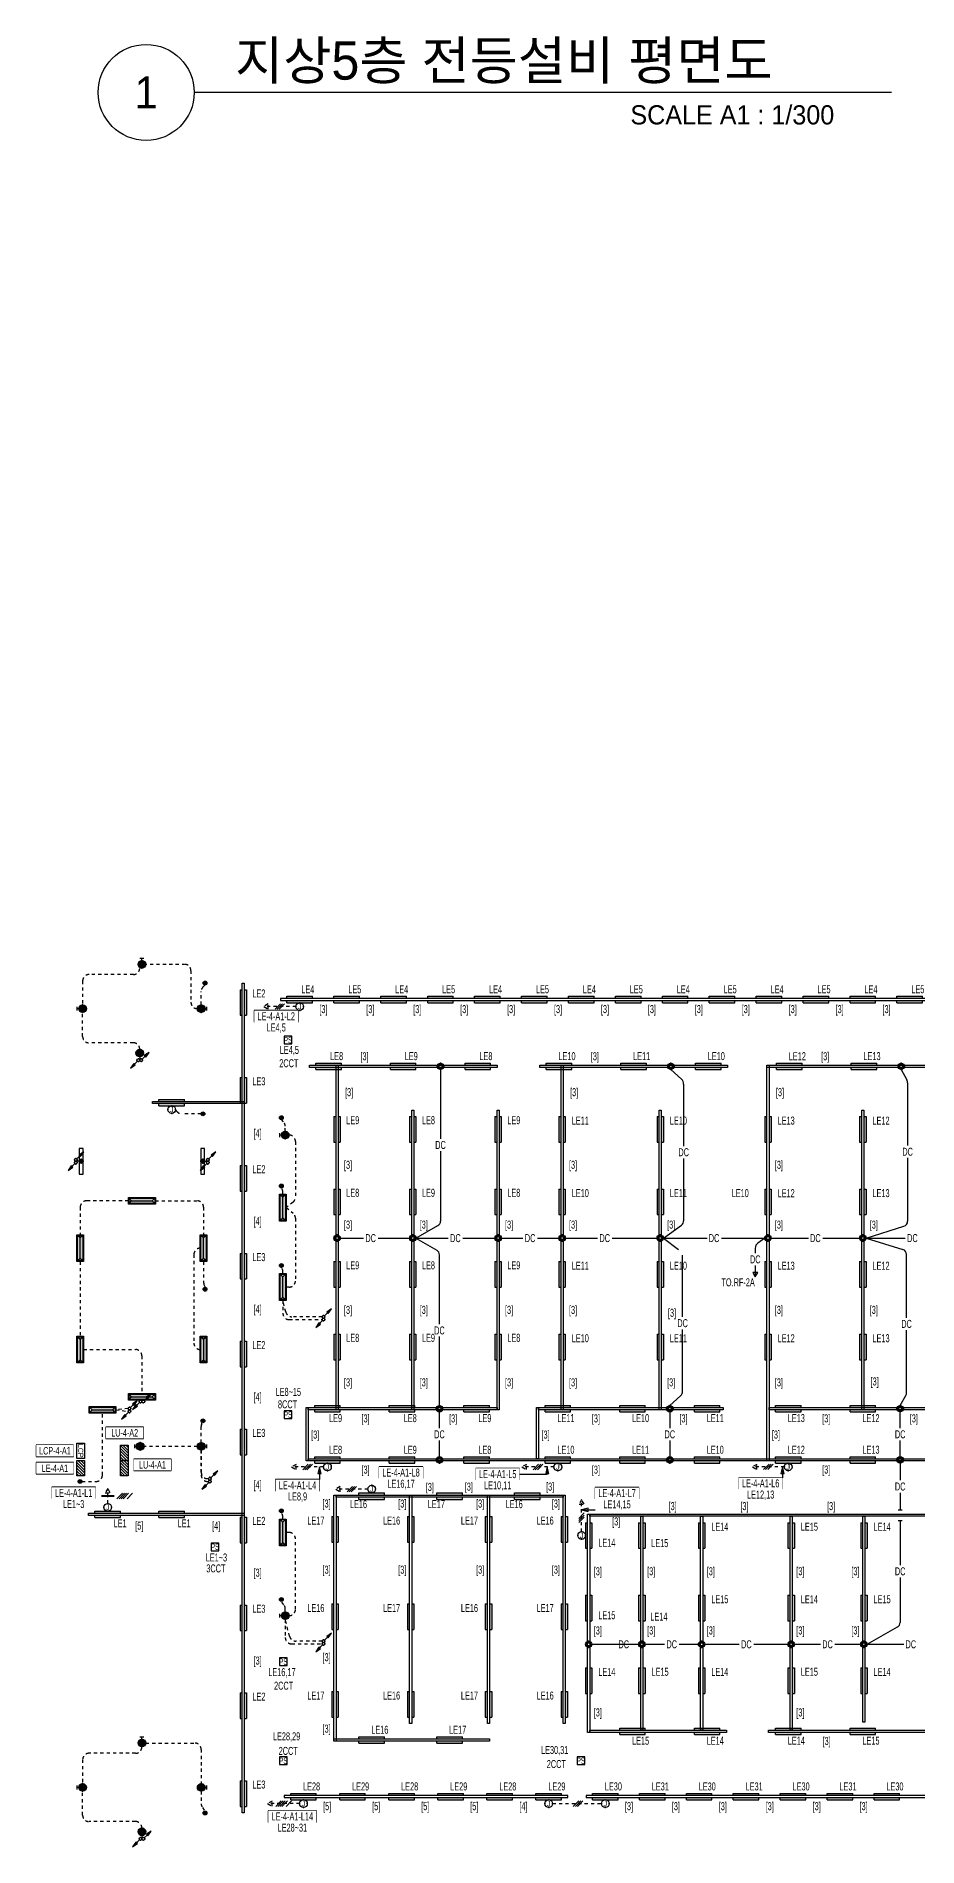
# Model space of a CAD drawing. Header units: millimetres. Extents: x 86947 to 500447, y -530175 to 1059536.
# Drawn here: x 90549 to 131880, y 463472 to 548335 of the extents above; entities that cross this region are included whole.
import ezdxf
from ezdxf.enums import TextEntityAlignment as Align

# ---------------------------------------------------------------- set-up
doc = ezdxf.new("R2010")
doc.units = ezdxf.units.MM
doc.header["$LTSCALE"] = 150
doc.set_wipeout_variables(frame=1)
doc.linetypes.add('D1', pattern=[3, 1, -1, 1])
for name, color, linetype in [('------01 Distribution Panel', 3, 'Continuous'), ('------01 Distribution Panel_UPS_Emgency', 232, 'Continuous'), ('------02 Etc Panel', 3, 'Continuous'), ('------03 Lighting Fixture', 3, 'Continuous'), ('------04 Lighting Switch', 2, 'Continuous'), ('------04 Number of Strands (가닥수)', 1, 'Continuous'), ('-----20 General Symbol', 3, 'Continuous'), ('-----23 Concealed or Exposed Wire', 4, 'D1'), ('-----25 Emergency Lighting Embeded Wire in Ceiling or Wall', 1, 'Continuous'), ('-----28 Race Way', 1, 'Continuous'), ('-----29 Indicator', 1, 'Continuous'), ('-----41 Drawing Title', 2, 'Continuous'), ('e', 1, 'Continuous')]:
    doc.layers.add(name, color=color, linetype=linetype)
doc.styles.add('ELEC', font='')
doc.styles.get('ELEC').set_extended_font_data('Dotum')

# ---------------------------------------------------------------- blocks, each defined once
blk = doc.blocks.new('D01')
at = {"linetype": 'Continuous'}
blk.add_circle((0, 0), 150, dxfattribs=at)
for p in [(-150, 0), (0, 150), (150, 0), (0, -150)]:
    blk.add_point(p)
blk = doc.blocks.new('E01')
h = blk.add_hatch(color=256)
edge = h.paths.add_edge_path(flags=17)
edge.add_arc((0, 0), 75, 0, 360)
edge = h.paths.add_edge_path()
edge.add_arc((0, 0), 150, 0, 360)
blk.add_blockref('D01', (0, 0))
at = {"xscale": 0.5, "yscale": 0.5, "zscale": 0.5}
blk.add_blockref('D01', (0, 0), dxfattribs=at)
blk = doc.blocks.new('*U15')
blk.add_lwpolyline([(150, 0), (-150, 0), (-150, -300), (150, -300)], close=True)
at = {"style": 'ELEC', "width": 0.6}
blk.add_text('PS', height=250, dxfattribs=at).set_placement((0, -150), align=Align.MIDDLE)
blk = doc.blocks.new('*U12')
h = blk.add_hatch(color=256)
edge = h.paths.add_edge_path()
edge.add_arc((0, -75), 75, 0, 360)
blk.add_circle((0, -75), 75)
blk = doc.blocks.new('D06')
for p, q in [((-75, 0), (0, 0)), ((0, -75), (0, 75))]:
    blk.add_line(p, q)
at = {"linetype": 'Continuous'}
blk.add_circle((-225, 0), 150, dxfattribs=at)
for p in [(-375, 0), (-225, 150), (-75, 0), (-225, -150)]:
    blk.add_point(p)
blk = doc.blocks.new('E06')
blk.add_hatch(color=256).paths.add_polyline_path([(-75, 0, 1), (-375, 0, 1)])
blk.add_blockref('D06', (0, 0))
blk = doc.blocks.new('벽부 비상등')
h = blk.add_hatch(color=0)
h.dxf.hatch_style = 1
h.paths.add_polyline_path([(0, 488), (-128, 600), (-128, -600), (0, -488)])
h = blk.add_hatch(color=0)
h.dxf.hatch_style = 1
h.paths.add_polyline_path([(128, 600), (0, 488), (0, -488), (128, -600)])
at = {"color": 1}
for p, q in [((-128, 600), (0, 488)), ((0, 488), (128, 600)), ((0, -488), (0, 488)), ((-128, -600), (0, -488)), ((0, -488), (128, -600))]:
    blk.add_line(p, q, dxfattribs=at)
blk.add_lwpolyline([(158, -630), (158, 630), (-158, 630), (-158, -630)], close=True)
blk.add_lwpolyline([(128, -600), (128, 600), (-128, 600), (-128, -600)], close=True, dxfattribs=at)
blk = doc.blocks.new('E17')
h = blk.add_hatch(color=256)
h.paths.add_polyline_path([(600, 100), (-600, 100), (-600, 0), (600, 0)])
h.paths.add_polyline_path([(600, -100), (-600, -100), (-600, -200), (600, -200)])
for p, q in [((-600, 100), (600, 100)), ((-600, 100), (-600, 0)), ((600, 100), (600, 0)), ((600, 100), (600, 0)), ((-600, -100), (-600, -200)), ((-600, -200), (600, -200)), ((600, -100), (600, -200))]:
    blk.add_line(p, q)
blk = doc.blocks.new('O01')
blk.add_hatch(color=256).paths.add_polyline_path([(-149, -218), (-218, -149), (-368, -368)])
blk.add_line((-46, -46), (-184, -184))
blk.add_lwpolyline([(-368, -368), (-149, -218), (-218, -149), (-368, -368)])
blk.add_circle((0, 0), 65)
for p in [(-65, 0), (-65, 0), (0, 65), (0, 65), (65, 0), (65, 0), (0, -65), (0, -65)]:
    blk.add_point(p)
blk = doc.blocks.new('O07')
blk.add_lwpolyline([(0, -100), (173, 0), (0, 100)], close=True)
blk = doc.blocks.new('O04')
blk.add_circle((0, 0), 150)
for p in [(-150, 0), (0, 150), (150, 0), (0, -150)]:
    blk.add_point(p)
at = {"style": 'ELEC'}
blk.add_text('J', height=214, dxfattribs=at).set_placement((0, 0), align=Align.MIDDLE)
blk = doc.blocks.new('*U44')
at = {"color": 0}
for p, q in [((-186, -106), (26, 106)), ((-106, -106), (106, 106)), ((-26, -106), (186, 106))]:
    blk.add_line(p, q, dxfattribs=at)
blk = doc.blocks.new('*U46')
at = {"color": 0}
for p, q in [((-306, -106), (-94, 106)), ((-226, -106), (-14, 106)), ((-146, -106), (66, 106)), ((-66, -106), (146, 106)), ((94, -106), (306, 106))]:
    blk.add_line(p, q, dxfattribs=at)
blk = doc.blocks.new('D12')
at = {"linetype": 'Continuous'}
blk.add_lwpolyline([(600, -90), (600, 90), (-600, 90), (-600, -90)], close=True, dxfattribs=at)
blk.add_circle((0, 0), 90, dxfattribs=at)
for p in [(-90, 0), (0, 90), (90, 0), (0, -90)]:
    blk.add_point(p)
blk = doc.blocks.new('E13')
at = {"layer": '------03 Lighting Fixture'}
blk.add_hatch(color=256, dxfattribs=at).paths.add_polyline_path([(-90, 180, 1), (90, 180, 1)])
for p, q in [((90, 0), (-90, 0)), ((0, 90), (0, 0))]:
    blk.add_line(p, q, dxfattribs=at)
blk.add_blockref('D12', (0, 180), dxfattribs=at)
blk = doc.blocks.new('A02')
h = blk.add_hatch()
h.set_pattern_fill('ANSI31', color=256, scale=25, style=0)
h.set_pattern_definition([(45, (-2000, -19200), (-56.1266, 56.1266), [])])
h.paths.add_polyline_path([(-300, 300), (-300, 0), (300, 0), (300, 300)])
blk.add_lwpolyline([(300, 0), (-300, 0), (-300, 300), (300, 300)], close=True)
blk = doc.blocks.new('A07')
blk.add_lwpolyline([(-300, 0), (-300, 300), (300, 300), (300, 0)], close=True)
at = {"style": 'ELEC'}
blk.add_text('LCP', height=200, dxfattribs=at).set_placement((0, 150), align=Align.MIDDLE)

msp = doc.modelspace()

# ---------------------------------------------------------------- linework, layer by layer
at = {"layer": '------01 Distribution Panel', "color": 1}
for points in [[(100775, 502137), (102829, 502137), (102829, 502662), (100775, 502662)], [(106624, 480751), (108679, 480751), (108679, 481276), (106624, 481276)], [(111157, 480678), (113212, 480678), (113212, 481203), (111157, 481203)], [(101775, 480157), (103829, 480157), (103829, 480682), (101775, 480682)], [(123485, 480245), (125540, 480245), (125540, 480770), (123485, 480770)], [(91276, 479799), (93331, 479799), (93331, 480324), (91276, 480324)], [(116754, 479787), (118809, 479787), (118809, 480312), (116754, 480312)], [(101430, 464633), (103685, 464633), (103685, 465158), (101430, 465158)]]:
    msp.add_lwpolyline(points, close=True, dxfattribs=at)
at = {"layer": '------01 Distribution Panel', "color": 1, "elevation": 0}
for points in [[(93819, 482611), (95574, 482611), (95574, 483136), (93819, 483136)], [(90549, 480953), (92304, 480953), (92304, 481478), (90549, 481478)], [(95121, 481110), (96876, 481110), (96876, 481635), (95121, 481635)]]:
    msp.add_lwpolyline(points, close=True, dxfattribs=at)
at = {"layer": '-----23 Concealed or Exposed Wire'}
for points in [[(95404, 504655, -0.414214), (95104, 504355), (93024, 504355, 0.414214), (92724, 504055), (92724, 502935)], [(95584, 504835), (97504, 504835, -0.414214), (97804, 504535), (97804, 503055, 0.414214), (98104, 502755)], [(98284, 502935), (98284, 503564, -0.203951), (98376, 503780), (98464, 503865)], [(95404, 500855, 0.414214), (95104, 501155), (93024, 501155, -0.414214), (92724, 501455), (92724, 502575)], [(98274, 497825), (97384, 497825, -0.234153), (97146, 497943), (97084, 498025)], [(102224, 497010), (102224, 497248, 0.195368), (102139, 497457), (102044, 497555)], [(102404, 496830, -0.414214), (102704, 496530), (102704, 493923, -0.227423), (102591, 493689), (102269, 493430), (102591, 493171, -0.227423), (102704, 492937), (102704, 490005, -0.414214), (102404, 489705), (102269, 489705)], [(102111, 494060), (102111, 494163, 0.146377), (102062, 494327), (102044, 494355)], [(94874, 493748), (92911, 493748, 0.414214), (92611, 493448), (92611, 492160)], [(96134, 493748), (98096, 493748, -0.414214), (98396, 493448), (98396, 492160)], [(98239, 491530, 0.414214), (97939, 491230), (97939, 487080, 0.414214), (98239, 486780)], [(98396, 490900), (98396, 489933, 0.087527), (98414, 489831), (98464, 489695)], [(102111, 490335), (102111, 490439, 0.156652), (102055, 490614), (102044, 490630)], [(103954, 488313), (102539, 488313, -0.342726), (102248, 488539), (102111, 489075), (102111, 489075), (102111, 488483, 0.414214), (102411, 488183), (103954, 488183)], [(92769, 486780), (95204, 486780, -0.414214), (95504, 486480), (95504, 484720)], [(98284, 482420), (98284, 483176, -0.087415), (98299, 483261), (98364, 483440)], [(98624, 480725), (98584, 480725, -0.414214), (98284, 481025), (98284, 482060), (98284, 480895, 0.414214), (98584, 480595), (98624, 480595)], [(102111, 478835), (102111, 478937, 0.144104), (102063, 479100), (102044, 479130)], [(102404, 474305, 0.414214), (102704, 474605), (102704, 477905, 0.414214), (102404, 478205), (102269, 478205)], [(102224, 474485), (102224, 474636, 0.167033), (102160, 474820), (102044, 474970)], [(103954, 473113), (102715, 473113, -0.342726), (102424, 473339), (102224, 474125), (102224, 474125), (102224, 473283, 0.414214), (102524, 472983), (103954, 472983)], [(95504, 468155, -0.414214), (95204, 467855), (93024, 467855, 0.414214), (92724, 467555), (92724, 466435)], [(95684, 468335), (97984, 468335, -0.414214), (98284, 468035), (98284, 466435)], [(95504, 464355, 0.414214), (95204, 464655), (93024, 464655, -0.414214), (92724, 464955), (92724, 466075)], [(98284, 466075), (98284, 465491, 0.158092), (98341, 465315), (98464, 465145)]]:
    msp.add_lwpolyline(points, format="xyb", dxfattribs=at)
for points in [[(102724, 502855), (101224, 502855)], [(92611, 490900), (92611, 487410)], [(94854, 484013), (94284, 483948), (94854, 483883)], [(98104, 482240), (95604, 482240)], [(104024, 481275), (102524, 481275)], [(114824, 481275), (113324, 481275)], [(125624, 481276), (124124, 481276)], [(93904, 479565), (93904, 480265)], [(106099, 480235), (104599, 480235)], [(116118, 478244), (116118, 479744)], [(102899, 465495), (101399, 465495)], [(114759, 465495), (117049, 465495)]]:
    msp.add_lwpolyline(points, dxfattribs=at)
at = {"layer": '-----25 Emergency Lighting Embeded Wire in Ceiling or Wall'}
for p, q in [((109504, 499904), (109504, 496657)), ((120304, 499904), (120805, 499445)), ((131104, 499905), (131367, 499414)), ((120903, 499224), (120903, 496318)), ((131403, 499272), (131403, 496342)), ((109504, 496076), (109504, 492803)), ((120903, 495736), (120903, 492816)), ((131403, 495760), (131403, 492795)), ((108353, 492002), (109377, 492586)), ((119953, 492003), (120799, 492613)), ((129453, 492003), (131227, 492556)), ((104804, 492002), (105895, 492002)), ((106576, 492002), (108053, 492002)), ((108353, 492002), (109870, 492002)), ((108353, 492002), (109329, 491437)), ((110551, 492002), (112054, 492002)), ((112354, 492002), (113370, 492002)), ((114051, 492002), (115054, 492002)), ((115354, 492002), (116870, 492002)), ((117550, 492003), (119653, 492003)), ((119953, 492003), (122000, 492003)), ((119953, 492003), (120665, 491475)), ((122671, 492003), (124704, 492003)), ((124260, 491529), (124260, 491297)), ((124704, 492003), (124384, 491772)), ((125004, 492003), (126750, 492003)), ((127421, 492003), (129153, 492003)), ((129453, 492003), (131295, 492003)), ((129453, 492003), (131177, 491471)), ((109454, 487966), (109454, 491220)), ((120853, 488307), (120853, 491196)), ((124260, 490715), (124260, 490182)), ((131353, 488271), (131353, 491232)), ((109454, 484155), (109454, 487384)), ((120853, 484835), (120853, 487725)), ((131353, 484765), (131353, 487690)), ((120254, 484155), (120755, 484614)), ((131054, 484156), (131314, 484617)), ((109454, 483096), (109454, 483855)), ((120254, 483855), (120254, 483096)), ((131054, 483097), (131054, 483856)), ((109454, 481755), (109454, 482514)), ((120254, 482514), (120254, 481755)), ((131054, 481756), (131054, 482515)), ((131054, 481456), (131054, 480651)), ((131054, 480070), (131054, 479265)), ((130954, 479265), (131154, 479265)), ((130954, 478765), (131154, 478765)), ((131054, 478765), (131054, 476675)), ((131054, 476093), (131054, 473991)), ((129503, 472964), (130927, 473774)), ((116598, 472964), (117762, 472964)), ((117643, 472964), (118793, 472964)), ((119093, 472964), (120010, 472964)), ((120691, 472964), (121594, 472964)), ((121894, 472964), (123510, 472964)), ((124191, 472964), (125793, 472964)), ((126093, 472964), (127320, 472964)), ((127991, 472964), (129203, 472964)), ((129503, 472964), (131225, 472964))]:
    msp.add_line(p, q, dxfattribs=at)
for centre, radius, start, end in [((120603, 499224), 300, 0, 47.55837), ((131103, 499272), 300, 0, 28.23034), ((109254, 492803), 250, 299.6918, 360), ((120653, 492816), 250, 305.74465, 360), ((131153, 492795), 250, 287.29608, 0), ((109204, 491220), 250, 0, 59.91318), ((124560, 491529), 300, 125.91108, 180), ((131103, 491232), 250, 0, 72.84343), ((120553, 484835), 300, 312.44163, 0), ((131053, 484765), 300, 330.53682, 0), ((130804, 473991), 250, 299.62401, 359.99987)]:
    msp.add_arc(centre, radius, start, end, dxfattribs=at)
at = {"layer": '-----28 Race Way'}
for points in [[(100204, 503945), (100304, 503945), (100304, 465065), (100204, 465065)], [(124804, 500105), (124904, 500105), (124904, 481556), (124804, 481556)], [(133504, 484057), (133504, 483957), (124904, 483956), (124904, 484056)], [(100304, 479105), (100304, 479005), (93004, 479005), (93004, 479105)], [(93004, 479005), (93004, 479105), (100304, 479105), (100304, 479005)]]:
    msp.add_lwpolyline(points, close=True, dxfattribs=at)
at = {"layer": '-----28 Race Way', "elevation": 0}
for points in [[(102004, 503135), (134604, 503135), (134604, 503235), (102004, 503235)], [(112154, 500104), (112154, 500004), (103354, 500004), (103354, 500104)], [(104604, 500104), (104704, 500104), (104704, 483955), (104604, 483955)], [(122954, 500104), (122954, 500004), (114154, 500004), (114154, 500104)], [(115154, 500104), (115254, 500104), (115254, 483955), (115154, 483955)], [(133754, 500105), (133754, 500005), (124804, 500005), (124804, 500105)], [(96004, 498305), (96004, 498405), (100304, 498405), (100304, 498305)], [(108153, 498002), (108253, 498002), (108253, 483955), (108153, 483955)], [(112154, 498002), (112254, 498002), (112254, 483955), (112154, 483955)], [(119753, 498003), (119853, 498003), (119853, 483957), (119753, 483957)], [(129253, 498003), (129353, 498003), (129353, 483957), (129253, 483957)], [(103204, 484055), (103304, 484055), (103304, 481555), (103204, 481555)], [(112154, 484055), (112154, 483955), (103304, 483955), (103304, 484055)], [(114004, 484055), (114104, 484055), (114104, 481655), (114004, 481655)], [(122753, 484057), (122753, 483957), (114104, 483955), (114104, 484055)], [(133704, 481656), (133704, 481556), (103304, 481555), (103304, 481655)], [(104604, 468430), (104504, 468430), (104504, 479955), (104604, 479955)], [(115254, 479955), (115254, 479855), (104604, 479855), (104604, 479955)], [(108154, 469255), (108054, 469255), (108054, 479955), (108154, 479955)], [(111804, 469255), (111704, 469255), (111704, 479955), (111804, 479955)], [(115354, 469255), (115254, 469255), (115254, 479955), (115354, 479955)], [(116398, 479064), (116498, 479064), (116498, 468833), (116398, 468833)], [(116498, 478964), (116498, 479064), (133804, 479065), (133804, 478965)], [(118893, 478965), (118993, 478965), (118994, 468933), (118894, 468933)], [(121694, 478965), (121794, 478965), (121795, 468933), (121695, 468933)], [(125893, 478965), (125993, 478965), (125994, 468934), (125894, 468934)], [(129303, 478965), (129403, 478965), (129403, 469314), (129303, 469314)], [(111804, 468530), (111804, 468430), (104504, 468430), (104504, 468530)], [(122904, 468933), (122904, 468833), (116498, 468833), (116498, 468933)], [(133704, 468934), (133704, 468834), (124883, 468834), (124883, 468934)], [(102179, 465775), (115479, 465775), (115479, 465875), (102179, 465875)], [(116329, 465775), (134229, 465775), (134229, 465875), (116329, 465875)]]:
    msp.add_lwpolyline(points, close=True, dxfattribs=at)
at = {"layer": '-----29 Indicator', "color": 1}
for p, q in [((114510, 481275), (114435, 480975)), ((114585, 480975), (114510, 481275)), ((114435, 480975), (114585, 480975))]:
    msp.add_line(p, q, dxfattribs=at)
at = {"layer": '-----29 Indicator'}
msp.add_line((114510, 481275), (114510, 480940), dxfattribs=at)
at = {"layer": '-----41 Drawing Title', "color": 7}
msp.add_line((130646, 545700), (97954, 545700), dxfattribs=at)
msp.add_circle((95704, 545700), 2250, dxfattribs=at)

# ---------------------------------------------------------------- block references
at = {"layer": '------01 Distribution Panel', "xscale": 1.2, "yscale": 1.2, "zscale": 1.2, "rotation": 270}
msp.add_blockref('A02', (92454, 481215), dxfattribs=at)
at = {"layer": '------01 Distribution Panel_UPS_Emgency', "xscale": 1.2, "yscale": 1.2, "zscale": 1.2, "rotation": 270}
msp.add_blockref('A02', (94494, 481215), dxfattribs=at)
at = {"layer": '------02 Etc Panel', "xscale": 1.2, "yscale": 1.2, "zscale": 1.2, "rotation": 270}
msp.add_blockref('A07', (92454, 482035), dxfattribs=at)
at = {"layer": '------03 Lighting Fixture', "xscale": 1.2, "yscale": 1.2, "zscale": 1.2}
for p, rotation in [((95504, 505105), 90), ((92454, 502755), 180), ((95404, 500405), 270), ((101954, 496830), 180), ((95154, 482240), 180), ((101954, 474305), 180), ((95504, 468605), 89.99999999999999), ((92454, 466255), 180), ((95504, 463905), 270)]:
    msp.add_blockref('E06', p, dxfattribs=dict(at, rotation=rotation))
at = {"layer": '------03 Lighting Fixture', "color": 3, "xscale": -1}
for p, rotation in [((100204, 503045), 90), ((102904, 503135), 180), ((105104, 503135), 180), ((107304, 503135), 180), ((109504, 503135), 180), ((111704, 503135), 180), ((113904, 503135), 180), ((116104, 503135), 180), ((118304, 503135), 180), ((120504, 503135), 180), ((122704, 503135), 180), ((124904, 503135), 180), ((127104, 503135), 180), ((129304, 503135), 180), ((131504, 503135), 180), ((104254, 500004), 180), ((107754, 500004), 180), ((111254, 500004), 180), ((115054, 500004), 180), ((118554, 500004), 180), ((122054, 500004), 180), ((125854, 500005), 180), ((129354, 500005), 180), ((100204, 498925), 90), ((96904, 498305), 180), ((104604, 497102), 90), ((108153, 497102), 90), ((112154, 497102), 90), ((115154, 497102), 90), ((119753, 497102), 90), ((124804, 497102), 90), ((129253, 497102), 90), ((100204, 494805), 90), ((104604, 493702), 90), ((108153, 493702), 90), ((112154, 493702), 90), ((115154, 493702), 90), ((119753, 493702), 90), ((124804, 493702), 90), ((129253, 493702), 90), ((100204, 490685), 90), ((104604, 490302), 90), ((108153, 490302), 90), ((112154, 490302), 90), ((115154, 490302), 90), ((119753, 490302), 90), ((124804, 490302), 90), ((129253, 490302), 90), ((100204, 486565), 90), ((104604, 486902), 90), ((108153, 486902), 90), ((112154, 486902), 90), ((115154, 486902), 90), ((119753, 486902), 90), ((124804, 486902), 90), ((129253, 486902), 90), ((104204, 483955), 180), ((107704, 483955), 180), ((111204, 483955), 180), ((115004, 483955), 180), ((118504, 483955), 180), ((122004, 483955), 180), ((125804, 483956), 180), ((129304, 483956), 180), ((100204, 482445), 90), ((104204, 481555), 180), ((107704, 481555), 180), ((111204, 481555), 180), ((115004, 481555), 180), ((118504, 481555), 180), ((122004, 481555), 180), ((125804, 481556), 180), ((129304, 481556), 180), ((106279, 479855), 180), ((109929, 479855), 180), ((113579, 479855), 180), ((93904, 479005), 180), ((96904, 479005), 180), ((100204, 478325), 90), ((104504, 478355), 90), ((108054, 478355), 90), ((111704, 478355), 90), ((115254, 478355), 90), ((116398, 478064), 90), ((118893, 478064), 90), ((121694, 478064), 90), ((125893, 478064), 90), ((129303, 478064), 90), ((116398, 474664), 90), ((118893, 474664), 90), ((121694, 474664), 90), ((125893, 474664), 90), ((129303, 474664), 90), ((100204, 474205), 90), ((104504, 474255), 90), ((108054, 474255), 90), ((111704, 474255), 90), ((115254, 474255), 90), ((116398, 471264), 90), ((118893, 471264), 90), ((121694, 471264), 90), ((125893, 471264), 90), ((129303, 471264), 90), ((100204, 470085), 90), ((104504, 470155), 90), ((108054, 470155), 90), ((111704, 470155), 90), ((115254, 470155), 90), ((106279, 468430), 180), ((109929, 468430), 180), ((118504, 468833), 180), ((122004, 468833), 180), ((125804, 468834), 180), ((129304, 468834), 180), ((100204, 465965), 90), ((103079, 465775), 180), ((105379, 465775), 180), ((107679, 465775), 180), ((109979, 465775), 180), ((112279, 465775), 180), ((114579, 465775), 180), ((117229, 465775), 180), ((119429, 465775), 180), ((121629, 465775), 180), ((123829, 465775), 180), ((126029, 465775), 180), ((128229, 465775), 180), ((130429, 465775), 180)]:
    msp.add_blockref('E17', p, dxfattribs=dict(at, rotation=rotation))
at = {"layer": '------03 Lighting Fixture', "xscale": 1.2, "yscale": 1.2, "zscale": 1.2}
for p in [(98554, 502755), (98554, 482240), (98554, 466255)]:
    msp.add_blockref('E06', p, dxfattribs=at)
at = {"layer": '------03 Lighting Fixture'}
for p in [(109504, 500054), (120304, 500054), (131104, 500055), (104654, 492002), (108203, 492002), (112204, 492002), (115204, 492002), (119803, 492003), (124854, 492003), (129303, 492003), (109454, 484005), (120254, 484005), (131054, 484006), (109454, 481605), (120254, 481605), (131054, 481606), (116448, 472964), (118943, 472964), (121744, 472964), (125943, 472964), (129353, 472964)]:
    msp.add_blockref('E01', p, dxfattribs=at)
for p, rotation in [((92474, 495605), 270), ((98534, 495605), 89.99999999999999)]:
    msp.add_blockref('E13', p, dxfattribs=dict(at, rotation=rotation))
at = {"layer": '------03 Lighting Fixture', "xscale": -1}
for p, rotation in [((95504, 493748), 270), ((92611, 486780), 180), ((98396, 486780), 180), ((95504, 484563), 270), ((93654, 483948), 270)]:
    msp.add_blockref('벽부 비상등', p, dxfattribs=dict(at, rotation=rotation))
for p in [(102111, 493430), (92611, 491530), (98396, 491530), (102111, 489705), (102111, 478205)]:
    msp.add_blockref('벽부 비상등', p, dxfattribs=at)
at = {"layer": '------04 Lighting Switch', "xscale": 1.2, "yscale": 1.2, "zscale": 1.2}
for p, rotation in [((98554, 503955), 270), ((98454, 497825), 270), ((101954, 497645), 89.99999999999999), ((101954, 494445), 89.99999999999999), ((101954, 490720), 89.99999999999999), ((98554, 489605), 270), ((98454, 483440), 270), ((92604, 480505), 180), ((101954, 479220), 89.99999999999999), ((101954, 475060), 89.99999999999997), ((98554, 465055), 270)]:
    msp.add_blockref('*U12', p, dxfattribs=dict(at, rotation=rotation))
for p in [(102354, 501465), (102354, 483905), (98934, 477710), (98934, 477710), (102134, 472330), (102134, 467685), (116084, 467685)]:
    msp.add_blockref('*U15', p, dxfattribs=at)
at = {"layer": '------04 Number of Strands (가닥수)', "xscale": 1.2, "yscale": 1.2, "zscale": 1.2}
for name, p in [('*U44', (103274, 481275)), ('*U44', (114074, 481275)), ('*U44', (105349, 480235)), ('*U46', (94702, 479915)), ('*U44', (115952, 465495))]:
    msp.add_blockref(name, p, dxfattribs=at)
at = {"layer": '------04 Number of Strands (가닥수)', "xscale": -1.2, "yscale": 1.2, "zscale": 1.2, "rotation": 90}
msp.add_blockref('*U44', (116118, 478896), dxfattribs=at)
at = {"layer": '-----20 General Symbol', "xscale": 1.2, "yscale": 1.2, "zscale": 1.2}
for p in [(102904, 502855), (96904, 498025), (104204, 481275), (115004, 481275), (125804, 481276), (106279, 480235), (93904, 479385), (116118, 478064), (103079, 465495), (114579, 465495), (117229, 465495)]:
    msp.add_blockref('O04', p, dxfattribs=at)
at = {"layer": '-----20 General Symbol', "rotation": 180}
for p in [(95469, 500340), (92409, 495670), (98599, 495670), (104019, 488313), (95569, 484340), (94919, 484013), (98689, 480725), (104019, 473113), (95569, 463840)]:
    msp.add_blockref('O01', p, dxfattribs=at)
at = {"layer": '-----20 General Symbol'}
for p in [(95339, 500340), (92409, 495540), (98599, 495540), (104019, 488183), (95439, 484340), (98689, 480595), (104019, 472983), (95439, 463840)]:
    msp.add_blockref('O01', p, dxfattribs=at)
at = {"layer": '-----23 Concealed or Exposed Wire', "xscale": 1.199999999953434, "yscale": 1.199999999953434, "zscale": 1.199999999953434}
for p, rotation in [((101431, 502855), 180), ((102731, 481275), 180), ((113531, 481275), 180), ((124331, 481276), 180), ((104806, 480235), 180), ((93904, 480057), 90), ((116118, 479536), 89.99999999999999), ((101606, 465495), 180)]:
    msp.add_blockref('O07', p, dxfattribs=dict(at, rotation=rotation))
at = {"layer": '-----25 Emergency Lighting Embeded Wire in Ceiling or Wall', "xscale": 1.199999999953434, "yscale": 1.199999999953434, "zscale": 1.199999999953434, "rotation": 270}
msp.add_blockref('O07', (124260, 490390), dxfattribs=at)

# ---------------------------------------------------------------- texts
at = {"layer": '------04 Lighting Switch', "style": 'ELEC', "width": 0.7}
for s, p in [('LE2', (100988, 503471)), ('LE4', (103283, 503662)), ('LE5', (105483, 503662)), ('LE4', (107683, 503662)), ('LE5', (109883, 503662)), ('LE4', (112083, 503662)), ('LE5', (114283, 503662)), ('LE4', (116483, 503662)), ('LE5', (118683, 503662)), ('LE4', (120883, 503662)), ('LE5', (123083, 503662)), ('LE4', (125283, 503662)), ('LE5', (127483, 503662)), ('LE4', (129683, 503662)), ('LE5', (131883, 503662)), ('LE4,5', (102417, 500789)), ('LE8', (104633, 500531)), ('LE9', (108133, 500531)), ('LE8', (111633, 500531)), ('LE10', (115433, 500531)), ('LE11', (118933, 500531)), ('LE10', (122433, 500531)), ('LE12', (126233, 500532)), ('LE13', (129733, 500532)), ('2CCT', (102393, 500198)), ('LE3', (100988, 499351)), ('LE9', (105388, 497528)), ('LE8', (108938, 497528)), ('LE9', (112938, 497528)), ('LE11', (116057, 497510)), ('LE10', (120656, 497510)), ('LE13', (125707, 497510)), ('LE12', (130156, 497510)), ('LE2', (100988, 495231)), ('LE8', (105388, 494128)), ('LE9', (108938, 494128)), ('LE8', (112938, 494128)), ('LE10', (116057, 494110)), ('LE11', (120656, 494110)), ('LE10', (123556, 494110)), ('LE12', (125707, 494110)), ('LE13', (130156, 494110)), ('LE3', (100988, 491111)), ('LE9', (105388, 490728)), ('LE8', (108938, 490728)), ('LE9', (112938, 490728)), ('LE11', (116057, 490710)), ('LE10', (120656, 490710)), ('LE13', (125707, 490710)), ('LE12', (130156, 490710)), ('LE2', (100988, 486991)), ('LE8', (105388, 487328)), ('LE9', (108938, 487328)), ('LE8', (112938, 487328)), ('LE10', (116057, 487310)), ('LE11', (120656, 487310)), ('LE12', (125707, 487310)), ('LE13', (130156, 487310)), ('LE8~15', (102368, 484796)), ('8CCT', (102332, 484211)), ('LE9', (104583, 483565)), ('LE8', (108083, 483565)), ('LE9', (111583, 483565)), ('LE11', (115383, 483565)), ('LE10', (118883, 483565)), ('LE11', (122383, 483565)), ('LE13', (126183, 483566)), ('LE12', (129683, 483566)), ('LE3', (100988, 482871)), ('LE8', (104583, 482082)), ('LE9', (108083, 482082)), ('LE8', (111583, 482082)), ('LE10', (115383, 482082)), ('LE11', (118883, 482082)), ('LE10', (122383, 482082)), ('LE12', (126183, 482083)), ('LE13', (129683, 482083)), ('LE16', (105658, 479532)), ('LE17', (109308, 479532)), ('LE16', (112958, 479532)), ('LE1', (94483, 478632)), ('LE1', (97483, 478632)), ('LE2', (100988, 478751)), ('LE17', (103660, 478763)), ('LE16', (107210, 478763)), ('LE17', (110860, 478763)), ('LE16', (114410, 478763)), ('LE14', (122597, 478472)), ('LE15', (126796, 478472)), ('LE14', (130206, 478472)), ('LE14', (117301, 477722)), ('LE15', (119782, 477704)), ('LE1~3', (98997, 477034)), ('3CCT', (98973, 476521)), ('3CCT', (98973, 476521)), ('LE15', (122597, 475072)), ('LE14', (126796, 475072)), ('LE15', (130206, 475072)), ('LE3', (100988, 474631)), ('LE16', (103660, 474663)), ('LE17', (107210, 474663)), ('LE16', (110860, 474663)), ('LE17', (114410, 474663)), ('LE15', (117301, 474322)), ('LE14', (119741, 474259)), ('LE16,17', (102069, 471628)), ('LE14', (117301, 471672)), ('LE15', (119796, 471672)), ('LE14', (122597, 471672)), ('LE15', (126796, 471672)), ('LE14', (130206, 471672)), ('2CCT', (102147, 471023)), ('LE2', (100988, 470511)), ('LE17', (103660, 470563)), ('LE16', (107210, 470563)), ('LE17', (110860, 470563)), ('LE16', (114410, 470563)), ('LE28,29', (102287, 468617)), ('LE16', (106658, 468957)), ('LE17', (110308, 468957)), ('LE15', (118883, 468443)), ('LE14', (122383, 468443)), ('LE14', (126183, 468444)), ('LE15', (129683, 468444)), ('2CCT', (102364, 467966)), ('LE30,31', (114856, 467978)), ('2CCT', (114934, 467351)), ('LE3', (100988, 466391)), ('LE28', (103458, 466302)), ('LE29', (105758, 466302)), ('LE28', (108058, 466302)), ('LE29', (110358, 466302)), ('LE28', (112658, 466302)), ('LE29', (114958, 466302)), ('LE30', (117608, 466302)), ('LE31', (119808, 466302)), ('LE30', (122008, 466302)), ('LE31', (124208, 466302)), ('LE30', (126408, 466302)), ('LE31', (128608, 466302)), ('LE30', (130808, 466302))]:
    msp.add_text(s, height=375, dxfattribs=at).set_placement(p, align=Align.MIDDLE)
at = {"layer": '-----25 Emergency Lighting Embeded Wire in Ceiling or Wall', "style": 'ELEC', "width": 0.7}
for s, p in [('DC', (109504, 496367)), ('DC', (120903, 496027)), ('DC', (131403, 496051)), ('DC', (106228, 492002)), ('DC', (110203, 492002)), ('DC', (113704, 492002)), ('DC', (117203, 492003)), ('DC', (122328, 492003)), ('DC', (127078, 492003)), ('DC', (131628, 492003)), ('DC', (124260, 491006)), ('TO.RF-2A', (123454, 489931)), ('DC', (120853, 488016)), ('DC', (131353, 487981)), ('DC', (109454, 487675)), ('DC', (109454, 482805)), ('DC', (120254, 482805)), ('DC', (131054, 482806)), ('DC', (131054, 480360)), ('DC', (131054, 476384)), ('DC', (118095, 472964)), ('DC', (120344, 472964)), ('DC', (123844, 472964)), ('DC', (127648, 472964)), ('DC', (131553, 472964))]:
    msp.add_text(s, height=375, dxfattribs=at).set_placement(p, align=Align.MIDDLE)
at = {"layer": '-----28 Race Way', "style": 'ELEC', "width": 0.7}
for s, p in [('[3]', (104014, 502688)), ('[3]', (106214, 502688)), ('[3]', (108414, 502688)), ('[3]', (110614, 502688)), ('[3]', (112814, 502688)), ('[3]', (115014, 502688)), ('[3]', (117214, 502688)), ('[3]', (119414, 502688)), ('[3]', (121614, 502688)), ('[3]', (123814, 502688)), ('[3]', (126014, 502688)), ('[3]', (128214, 502688)), ('[3]', (130414, 502688)), ('[3]', (105940, 500478)), ('[3]', (116740, 500478)), ('[3]', (127540, 500479)), ('[3]', (105218, 498794)), ('[3]', (115768, 498794)), ('[3]', (125418, 498794, 0)), ('[4]', (100929, 496872)), ('[3]', (105168, 495392)), ('[3]', (115718, 495392)), ('[3]', (125368, 495392, 0)), ('[4]', (100929, 492752)), ('[3]', (105168, 492587)), ('[3]', (108718, 492587)), ('[3]', (112718, 492587)), ('[3]', (115718, 492587)), ('[3]', (120317, 492587)), ('[3]', (125368, 492587, 0)), ('[3]', (129817, 492587)), ('[4]', (100929, 488632)), ('[3]', (105168, 488592)), ('[3]', (108718, 488592)), ('[3]', (112718, 488592)), ('[3]', (115718, 488592)), ('[3]', (125368, 488592, 0)), ('[3]', (129817, 488592)), ('[3]', (120357, 488455, 0)), ('[3]', (105168, 485192)), ('[3]', (108718, 485192)), ('[3]', (112718, 485192)), ('[3]', (115718, 485192)), ('[3]', (120317, 485192)), ('[3]', (125368, 485192, 0)), ('[3]', (129857, 485235)), ('[4]', (100929, 484512)), ('[3]', (105989, 483504)), ('[3]', (110094, 483504)), ('[3]', (116789, 483504)), ('[3]', (120894, 483504)), ('[3]', (127589, 483505)), ('[3]', (131694, 483505)), ('[3]', (103629, 482745)), ('[3]', (114429, 482745)), ('[3]', (125229, 482746)), ('[3]', (105989, 481104)), ('[3]', (116789, 481104)), ('[3]', (127589, 481105)), ('[4]', (100929, 480392)), ('[3]', (114642, 480309)), ('[3]', (107712, 479514)), ('[3]', (114912, 479514)), ('[3]', (120385, 479393)), ('[3]', (127816, 479393)), ('[5]', (95383, 478476)), ('[4]', (98988, 478476)), ('[3]', (100929, 476272)), ('[3]', (104162, 476413)), ('[3]', (107712, 476413)), ('[3]', (111362, 476413)), ('[3]', (114912, 476413)), ('[3]', (116878, 476340)), ('[3]', (119382, 476340)), ('[3]', (122175, 476340)), ('[3]', (126374, 476340)), ('[3]', (128954, 476340)), ('[3]', (116878, 473564)), ('[3]', (119382, 473564)), ('[3]', (122175, 473564)), ('[3]', (126374, 473564)), ('[3]', (128954, 473564)), ('[3]', (100929, 472152)), ('[3]', (104162, 472313)), ('[3]', (116878, 469723)), ('[3]', (126374, 469723)), ('[3]', (104162, 468963)), ('[3]', (127604, 468385)), ('[5]', (106489, 465328)), ('[5]', (108789, 465328)), ('[5]', (111089, 465328)), ('[4]', (113389, 465328)), ('[3]', (118339, 465328)), ('[3]', (120539, 465328)), ('[3]', (122739, 465328)), ('[3]', (124939, 465328)), ('[3]', (127139, 465328)), ('[3]', (129339, 465328))]:
    msp.add_text(s, height=375, dxfattribs=at).set_placement(p, align=Align.MIDDLE)
at = {"layer": '-----41 Drawing Title', "color": 2, "style": 'ELEC'}
msp.add_text('지상5층 전등설비 평면도', height=1800, dxfattribs=at).set_placement((99872, 546300))
at = {"layer": '-----41 Drawing Title', "color": 7, "style": 'ELEC'}
msp.add_text('1', height=1500, dxfattribs=at).set_placement((95704, 545700), align=Align.MIDDLE)
at = {"layer": '-----41 Drawing Title', "style": 'ELEC'}
msp.add_text('SCALE A1 : 1/300', height=900, dxfattribs=at).set_placement((127962, 544200), align=Align.RIGHT)

# ---------------------------------------------------------------- next in the draw order: wipeouts: each hides what was drawn before it
at = {"color": 1}
for points in [[(100775, 502137), (102829, 502137), (102829, 502662), (100775, 502662)], [(90549, 480953), (92304, 480953), (92304, 481478), (90549, 481478)], [(95121, 481110), (96876, 481110), (96876, 481635), (95121, 481635)], [(106624, 480751), (108679, 480751), (108679, 481276), (106624, 481276)], [(111157, 480678), (113212, 480678), (113212, 481203), (111157, 481203)], [(101775, 480157), (103829, 480157), (103829, 480682), (101775, 480682)], [(123485, 480245), (125540, 480245), (125540, 480770), (123485, 480770)], [(91276, 479799), (93331, 479799), (93331, 480324), (91276, 480324)], [(116754, 479787), (118809, 479787), (118809, 480312), (116754, 480312)], [(101430, 464633), (103685, 464633), (103685, 465158), (101430, 465158)]]:
    msp.add_wipeout(points, dxfattribs=at)

# ---------------------------------------------------------------- next in the draw order: linework, layer by layer
at = {"layer": '------01 Distribution Panel', "color": 1, "elevation": 0}
msp.add_lwpolyline([(90549, 481773), (92304, 481773), (92304, 482298), (90549, 482298)], close=True, dxfattribs=at)
at = {"layer": '-----29 Indicator', "color": 1}
for p, q in [((103829, 481275), (103754, 480975)), ((103904, 480975), (103829, 481275)), ((125540, 481276), (125465, 480976)), ((125615, 480976), (125540, 481276)), ((103754, 480975), (103904, 480975)), ((125465, 480976), (125615, 480976))]:
    msp.add_line(p, q, dxfattribs=at)
at = {"layer": '-----29 Indicator'}
for p, q in [((103829, 481275), (103829, 480682)), ((125540, 481276), (125540, 480770))]:
    msp.add_line(p, q, dxfattribs=at)

# ---------------------------------------------------------------- next in the draw order: block references
at = {"layer": '------01 Distribution Panel_UPS_Emgency', "xscale": 1.2, "yscale": 1.2, "zscale": 1.2, "rotation": 270}
msp.add_blockref('A02', (94494, 481935), dxfattribs=at)
at = {"layer": '------04 Number of Strands (가닥수)', "xscale": 1.2, "yscale": 1.2, "zscale": 1.2}
for name, p in [('*U44', (101974, 502855)), ('*U44', (124874, 481276)), ('*U46', (102149, 465495))]:
    msp.add_blockref(name, p, dxfattribs=at)

# ---------------------------------------------------------------- next in the draw order: texts
at = {"layer": '------01 Distribution Panel_UPS_Emgency', "style": 'ELEC', "width": 0.7}
msp.add_text('LU-4-A1', height=350, dxfattribs=at).set_placement((95999, 481372), align=Align.MIDDLE_CENTER)
at = {"layer": '-----28 Race Way', "style": 'ELEC', "width": 0.7}
msp.add_text('[5]', height=375, dxfattribs=at).set_placement((104189, 465328), align=Align.MIDDLE)

# ---------------------------------------------------------------- next in the draw order: wipeouts: each hides what was drawn before it
at = {"color": 1}
for points in [[(100775, 501612), (102829, 501612), (102829, 502137), (100775, 502137)], [(106624, 480226), (108679, 480226), (108679, 480751), (106624, 480751)], [(111157, 480153), (113212, 480153), (113212, 480678), (111157, 480678)], [(91276, 479274), (93331, 479274), (93331, 479799), (91276, 479799)], [(101775, 479632), (103829, 479632), (103829, 480157), (101775, 480157)], [(116754, 479262), (118809, 479262), (118809, 479787), (116754, 479787)], [(123485, 479720), (125540, 479720), (125540, 480245), (123485, 480245)], [(101430, 464108), (103685, 464108), (103685, 464633), (101430, 464633)]]:
    msp.add_wipeout(points, dxfattribs=at)

# ---------------------------------------------------------------- next in the draw order: linework, layer by layer
at = {"layer": '-----29 Indicator'}
for p, q in [((113212, 480940), (114510, 480940)), ((116119, 479262), (116754, 479262))]:
    msp.add_line(p, q, dxfattribs=at)
at = {"layer": '-----29 Indicator', "color": 1}
for p, q in [((116419, 479337), (116119, 479262)), ((116119, 479262), (116419, 479187)), ((116419, 479187), (116419, 479337))]:
    msp.add_line(p, q, dxfattribs=at)
at = {"layer": 'e'}
msp.add_lwpolyline([(95104, 479915, 0, 0, 0), (94204, 479915, 90, 90, 0), (93604, 479915, 0, 0, 0)], format="xyseb", dxfattribs=at)

# ---------------------------------------------------------------- next in the draw order: texts
at = {"layer": '-----28 Race Way', "style": 'ELEC', "width": 0.7}
for p in [(109003, 480292), (110831, 480305), (104162, 479514), (111362, 479514), (123752, 479393), (117741, 478675)]:
    msp.add_text('[3]', height=375, dxfattribs=at).set_placement(p, align=Align.MIDDLE)
at = {"style": 'ELEC', "width": 0.6}
for s, p in [('LE-4-A1-L2', (101802, 502399)), ('LE4,5', (101802, 501874)), ('LE-4-A1-L8', (107651, 481013)), ('LE-4-A1-L4', (102802, 480419)), ('LE16,17', (107651, 480488)), ('LE-4-A1-L5', (112185, 480940)), ('LE10,11', (112185, 480415)), ('LE-4-A1-L6', (124512, 480507)), ('LE-4-A1-L1', (92304, 480062)), ('LE1~3', (92304, 479537)), ('LE8,9', (102802, 479894)), ('LE-4-A1-L7', (117782, 480050)), ('LE14,15', (117782, 479525)), ('LE12,13', (124512, 479982)), ('LE-4-A1-L14', (102557, 464896)), ('LE28~31', (102557, 464371))]:
    msp.add_text(s, height=375, dxfattribs=at).set_placement(p, align=Align.MIDDLE_CENTER)

# ---------------------------------------------------------------- next in the draw order: wipeouts: each hides what was drawn before it
at = {"color": 1}
for points in [[(93819, 482611), (95574, 482611), (95574, 483136), (93819, 483136)], [(90549, 481773), (92304, 481773), (92304, 482298), (90549, 482298)]]:
    msp.add_wipeout(points, dxfattribs=at)

# ---------------------------------------------------------------- next in the draw order: linework, layer by layer
at = {"layer": '-----23 Concealed or Exposed Wire'}
msp.add_lwpolyline([(92694, 480595), (93354, 480595, 0.414214), (93654, 480895), (93654, 483790)], format="xyb", dxfattribs=at)

# ---------------------------------------------------------------- next in the draw order: block references
at = {"layer": '-----20 General Symbol'}
msp.add_blockref('O01', (94919, 483883), dxfattribs=at)
msp.add_blockref('O01', (94919, 483883), dxfattribs=at)

# ---------------------------------------------------------------- next in the draw order: texts
at = {"layer": '------01 Distribution Panel', "style": 'ELEC', "width": 0.7}
for s, p in [('LCP-4-A1', (91426, 482035)), ('LE-4-A1', (91426, 481215))]:
    msp.add_text(s, height=350, dxfattribs=at).set_placement(p, align=Align.MIDDLE_CENTER)
at = {"layer": '------01 Distribution Panel_UPS_Emgency', "style": 'ELEC', "width": 0.7}
msp.add_text('LU-4-A2', height=350, dxfattribs=at).set_placement((94697, 482873), align=Align.MIDDLE_CENTER)

doc.saveas('drawing.dxf')
